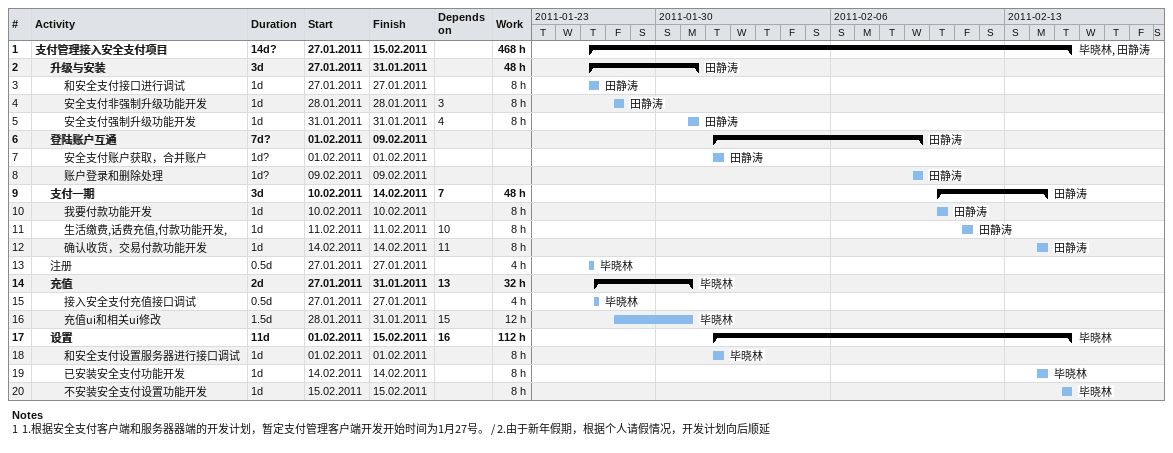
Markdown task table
| ID | Level | Task | Duration | Start | Finish | Predecessors | Resources | Work (h) |
|---|---|---|---|---|---|---|---|---|
| 1 | 1 | **支付管理接入安全支付项目** | 14d? | 2011-01-27 | 2011-02-15 |  | 毕晓林, 田静涛 | 468 |
| 2 | 2 | **升级与安装** | 3d | 2011-01-27 | 2011-01-31 |  | 田静涛 | 48 |
| 3 | 3 | 和安全支付接口进行调试 | 1d | 2011-01-27 | 2011-01-27 |  | 田静涛 | 8 |
| 4 | 3 | 安全支付非强制升级功能开发 | 1d | 2011-01-28 | 2011-01-28 | 3 | 田静涛 | 8 |
| 5 | 3 | 安全支付强制升级功能开发 | 1d | 2011-01-31 | 2011-01-31 | 4 | 田静涛 | 8 |
| 6 | 2 | **登陆账户互通** | 7d? | 2011-02-01 | 2011-02-09 |  | 田静涛 |  |
| 7 | 3 | 安全支付账户获取，合并账户 | 1d? | 2011-02-01 | 2011-02-01 |  | 田静涛 |  |
| 8 | 3 | 账户登录和删除处理 | 1d? | 2011-02-09 | 2011-02-09 |  | 田静涛 |  |
| 9 | 2 | **支付一期** | 3d | 2011-02-10 | 2011-02-14 | 7 | 田静涛 | 48 |
| 10 | 3 | 我要付款功能开发 | 1d | 2011-02-10 | 2011-02-10 |  | 田静涛 | 8 |
| 11 | 3 | 生活缴费,话费充值,付款功能开发, | 1d | 2011-02-11 | 2011-02-11 | 10 | 田静涛 | 8 |
| 12 | 3 | 确认收货，交易付款功能开发 | 1d | 2011-02-14 | 2011-02-14 | 11 | 田静涛 | 8 |
| 13 | 2 | 注册 | 0.5d | 2011-01-27 | 2011-01-27 |  | 毕晓林 | 4 |
| 14 | 2 | **充值** | 2d | 2011-01-27 | 2011-01-31 | 13 | 毕晓林 | 32 |
| 15 | 3 | 接入安全支付充值接口调试 | 0.5d | 2011-01-27 | 2011-01-27 |  | 毕晓林 | 4 |
| 16 | 3 | 充值ui和相关ui修改 | 1.5d | 2011-01-28 | 2011-01-31 | 15 | 毕晓林 | 12 |
| 17 | 2 | **设置** | 11d | 2011-02-01 | 2011-02-15 | 16 | 毕晓林 | 112 |
| 18 | 3 | 和安全支付设置服务器进行接口调试 | 1d | 2011-02-01 | 2011-02-01 |  | 毕晓林 | 8 |
| 19 | 3 | 已安装安全支付功能开发 | 1d | 2011-02-14 | 2011-02-14 |  | 毕晓林 | 8 |
| 20 | 3 | 不安装安全支付设置功能开发 | 1d | 2011-02-15 | 2011-02-15 |  | 毕晓林 | 8 |

Notes
- 1: 1.根据安全支付客户端和服务器器端的开发计划，暂定支付管理客户端开发开始时间为1月27号。 / 2.由于新年假期，根据个人请假情况，开发计划向后顺延
